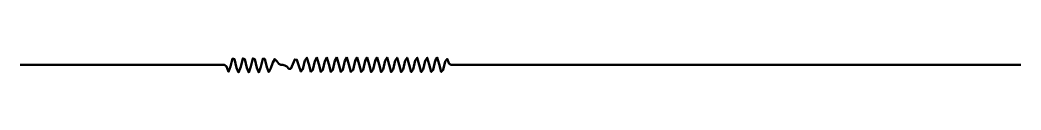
# Model space of a CAD drawing. Extents: x -47 to 452, y 172 to 669.
# Drawn here: x -47.1 to 451.9, y 352.3 to 359.7 of the extents above; entities that cross this region are included whole.
import ezdxf

# ---------------------------------------------------------------- set-up
doc = ezdxf.new("R2010")
doc.units = 0
doc.header["$MEASUREMENT"] = 0
doc.layers.add('Capa 1', color=7, linetype='Continuous', lineweight=0)

# ---------------------------------------------------------------- blocks, each defined once
blk = doc.blocks.new('Block_0')
at = {"layer": 'Capa 1', "color": 18, "lineweight": 50, "true_color": 0x000000}
blk.add_open_spline([(-47.14, 356.06), (-47.14, 356.06), (-46.14, 356.06), (-46.14, 356.06), (-46.14, 356.06), (-45.14, 356.06), (-45.14, 356.06), (-45.14, 356.06), (-44.14, 356.06), (-44.14, 356.06), (-44.14, 356.06), (-43.14, 356.06), (-43.14, 356.06), (-43.14, 356.06), (-42.14, 356.06), (-42.14, 356.06), (-42.14, 356.06), (-41.14, 356.06), (-41.14, 356.06), (-41.14, 356.06), (-40.14, 356.06), (-40.14, 356.06), (-40.14, 356.06), (-39.14, 356.06), (-39.14, 356.06), (-39.14, 356.06), (-38.14, 356.06), (-38.14, 356.06), (-38.14, 356.06), (-37.14, 356.06), (-37.14, 356.06), (-37.14, 356.06), (-36.14, 356.06), (-36.14, 356.06), (-36.14, 356.06), (-35.14, 356.06), (-35.14, 356.06), (-35.14, 356.06), (-34.14, 356.06), (-34.14, 356.06), (-34.14, 356.06), (-33.14, 356.06), (-33.14, 356.06), (-33.14, 356.06), (-32.14, 356.06), (-32.14, 356.06), (-32.14, 356.06), (-31.14, 356.06), (-31.14, 356.06), (-31.14, 356.06), (-30.14, 356.06), (-30.14, 356.06), (-30.14, 356.06), (-29.14, 356.06), (-29.14, 356.06), (-29.14, 356.06), (-28.14, 356.06), (-28.14, 356.06), (-28.14, 356.06), (-27.14, 356.06), (-27.14, 356.06), (-27.14, 356.06), (-26.14, 356.06), (-26.14, 356.06), (-26.14, 356.06), (-25.14, 356.06), (-25.14, 356.06), (-25.14, 356.06), (-24.14, 356.06), (-24.14, 356.06), (-24.14, 356.06), (-23.14, 356.06), (-23.14, 356.06), (-23.14, 356.06), (-22.14, 356.06), (-22.14, 356.06), (-22.14, 356.06), (-21.14, 356.06), (-21.14, 356.06), (-21.14, 356.06), (-20.14, 356.06), (-20.14, 356.06), (-20.14, 356.06), (-19.14, 356.06), (-19.14, 356.06), (-19.14, 356.06), (-18.14, 356.06), (-18.14, 356.06), (-18.14, 356.06), (-17.14, 356.06), (-17.14, 356.06), (-17.14, 356.06), (-16.14, 356.06), (-16.14, 356.06), (-16.14, 356.06), (-15.14, 356.06), (-15.14, 356.06), (-15.14, 356.06), (-14.14, 356.06), (-14.14, 356.06), (-14.14, 356.06), (-13.14, 356.06), (-13.14, 356.06), (-13.14, 356.06), (-12.14, 356.06), (-12.14, 356.06), (-12.14, 356.06), (-11.14, 356.06), (-11.14, 356.06), (-11.14, 356.06), (-10.14, 356.06), (-10.14, 356.06), (-10.14, 356.06), (-9.14, 356.06), (-9.14, 356.06), (-9.14, 356.06), (-8.14, 356.06), (-8.14, 356.06), (-8.14, 356.06), (-7.14, 356.06), (-7.14, 356.06), (-7.14, 356.06), (-6.14, 356.06), (-6.14, 356.06), (-6.14, 356.06), (-5.14, 356.06), (-5.14, 356.06), (-5.14, 356.06), (-4.14, 356.06), (-4.14, 356.06), (-4.14, 356.06), (-3.14, 356.06), (-3.14, 356.06), (-3.14, 356.06), (-2.14, 356.06), (-2.14, 356.06), (-2.14, 356.06), (-1.14, 356.06), (-1.14, 356.06), (-1.14, 356.06), (-0.14, 356.06), (-0.14, 356.06), (-0.14, 356.06), (0.86, 356.06), (0.86, 356.06), (0.86, 356.06), (1.86, 356.06), (1.86, 356.06), (1.86, 356.06), (2.86, 356.06), (2.86, 356.06), (2.86, 356.06), (3.86, 356.06), (3.86, 356.06), (3.86, 356.06), (4.86, 356.06), (4.86, 356.06), (4.86, 356.06), (5.86, 356.06), (5.86, 356.06), (5.86, 356.06), (6.86, 356.06), (6.86, 356.06), (6.86, 356.06), (7.86, 356.06), (7.86, 356.06), (7.86, 356.06), (8.86, 356.06), (8.86, 356.06), (8.86, 356.06), (9.86, 356.06), (9.86, 356.06), (9.86, 356.06), (10.86, 356.06), (10.86, 356.06), (10.86, 356.06), (11.86, 356.06), (11.86, 356.06), (11.86, 356.06), (12.86, 356.06), (12.86, 356.06), (12.86, 356.06), (13.86, 356.06), (13.86, 356.06), (13.86, 356.06), (14.86, 356.06), (14.86, 356.06), (14.86, 356.06), (15.86, 356.06), (15.86, 356.06), (15.86, 356.06), (16.86, 356.06), (16.86, 356.06), (16.86, 356.06), (17.86, 356.06), (17.86, 356.06), (17.86, 356.06), (18.86, 356.06), (18.86, 356.06), (18.86, 356.06), (19.86, 356.06), (19.86, 356.06), (19.86, 356.06), (20.86, 356.06), (20.86, 356.06), (20.86, 356.06), (21.86, 356.06), (21.86, 356.06), (21.86, 356.06), (22.86, 356.06), (22.86, 356.06), (22.86, 356.06), (23.86, 356.06), (23.86, 356.06), (23.86, 356.06), (24.86, 356.06), (24.86, 356.06), (24.86, 356.06), (25.86, 356.06), (25.86, 356.06), (25.86, 356.06), (26.86, 356.06), (26.86, 356.06), (26.86, 356.06), (27.86, 356.06), (27.86, 356.06), (27.86, 356.06), (28.86, 356.06), (28.86, 356.06), (28.86, 356.06), (29.86, 356.06), (29.86, 356.06), (29.86, 356.06), (30.86, 356.06), (30.86, 356.06), (30.86, 356.06), (31.86, 356.06), (31.86, 356.06), (31.86, 356.06), (32.86, 356.06), (32.86, 356.06), (32.86, 356.06), (33.86, 356.06), (33.86, 356.06), (33.86, 356.06), (34.86, 356.06), (34.86, 356.06), (34.86, 356.06), (35.86, 356.06), (35.86, 356.06), (35.86, 356.06), (36.86, 356.06), (36.86, 356.06), (36.86, 356.06), (37.86, 356.06), (37.86, 356.06), (37.86, 356.06), (38.86, 356.06), (38.86, 356.06), (38.86, 356.06), (39.86, 356.06), (39.86, 356.06), (39.86, 356.06), (40.86, 356.06), (40.86, 356.06), (40.86, 356.06), (41.86, 356.06), (41.86, 356.06), (41.86, 356.06), (42.86, 356.06), (42.86, 356.06), (42.86, 356.06), (43.86, 356.06), (43.86, 356.06), (43.86, 356.06), (44.86, 356.06), (44.86, 356.06), (44.86, 356.06), (45.86, 356.06), (45.86, 356.06), (45.86, 356.06), (46.86, 356.06), (46.86, 356.06), (46.86, 356.06), (47.86, 356.06), (47.86, 356.06), (47.86, 356.06), (48.86, 356.06), (48.86, 356.06), (48.86, 356.06), (49.86, 356.06), (49.86, 356.06), (49.86, 356.06), (50.86, 356.06), (50.86, 356.06), (50.86, 356.06), (51.86, 356.06), (51.86, 356.06), (51.86, 356.06), (52.86, 356.06), (52.86, 356.06), (52.86, 356.06), (53.86, 356.06), (53.86, 356.06), (53.86, 356.06), (54.86, 356.06), (54.86, 356.06), (54.86, 356.06), (55.86, 355.27), (55.86, 355.27), (55.86, 355.27), (56.86, 352.66), (56.86, 352.66), (56.86, 352.66), (57.86, 355.23), (57.86, 355.23), (57.86, 355.23), (58.86, 359.23), (58.86, 359.23), (58.86, 359.23), (59.86, 358.93), (59.86, 358.93), (59.86, 358.93), (60.86, 354.66), (60.86, 354.66), (60.86, 354.66), (61.86, 352.29), (61.86, 352.29), (61.86, 352.29), (62.86, 355.15), (62.86, 355.15), (62.86, 355.15), (63.86, 359.27), (63.86, 359.27), (63.86, 359.27), (64.86, 358.94), (64.86, 358.94), (64.86, 358.94), (65.86, 354.62), (65.86, 354.62), (65.86, 354.62), (66.86, 352.3), (66.86, 352.3), (66.86, 352.3), (67.86, 355.19), (67.86, 355.19), (67.86, 355.19), (68.86, 359.29), (68.86, 359.29), (68.86, 359.29), (69.86, 358.92), (69.86, 358.92), (69.86, 358.92), (70.86, 354.65), (70.86, 354.65), (70.86, 354.65), (71.86, 352.3), (71.86, 352.3), (71.86, 352.3), (72.86, 355.14), (72.86, 355.14), (72.86, 355.14), (73.86, 359.13), (73.86, 359.13), (73.86, 359.13), (74.86, 359.02), (74.86, 359.02), (74.86, 359.02), (75.86, 354.87), (75.86, 354.87), (75.86, 354.87), (76.86, 352.5), (76.86, 352.5), (76.86, 352.5), (77.86, 354.36), (77.86, 354.36), (77.86, 354.36), (78.86, 357.33), (78.86, 357.33), (78.86, 357.33), (79.86, 358.98), (79.86, 358.98), (79.86, 358.98), (80.86, 358.01), (80.86, 358.01), (80.86, 358.01), (81.86, 356.6), (81.86, 356.6), (81.86, 356.6), (82.86, 356.17), (82.86, 356.17), (82.86, 356.17), (83.86, 356.03), (83.86, 356.03), (83.86, 356.03), (84.86, 355.75), (84.86, 355.75), (84.86, 355.75), (85.86, 355.22), (85.86, 355.22), (85.86, 355.22), (86.86, 354.13), (86.86, 354.13), (86.86, 354.13), (87.86, 354.06), (87.86, 354.06), (87.86, 354.06), (88.86, 356.44), (88.86, 356.44), (88.86, 356.44), (89.86, 358.8), (89.86, 358.8), (89.86, 358.8), (90.86, 358.63), (90.86, 358.63), (90.86, 358.63), (91.86, 355.6), (91.86, 355.6), (91.86, 355.6), (92.86, 352.75), (92.86, 352.75), (92.86, 352.75), (93.86, 353.89), (93.86, 353.89), (93.86, 353.89), (94.86, 358.21), (94.86, 358.21), (94.86, 358.21), (95.86, 359.63), (95.86, 359.63), (95.86, 359.63), (96.86, 356.38), (96.86, 356.38), (96.86, 356.38), (97.86, 352.65), (97.86, 352.65), (97.86, 352.65), (98.86, 353.55), (98.86, 353.55), (98.86, 353.55), (99.86, 357.97), (99.86, 357.97), (99.86, 357.97), (100.86, 359.75), (100.86, 359.75), (100.86, 359.75), (101.86, 356.41), (101.86, 356.41), (101.86, 356.41), (102.86, 352.59), (102.86, 352.59), (102.86, 352.59), (103.86, 353.57), (103.86, 353.57), (103.86, 353.57), (104.86, 358), (104.86, 358), (104.86, 358), (105.86, 359.74), (105.86, 359.74), (105.86, 359.74), (106.86, 356.38), (106.86, 356.38), (106.86, 356.38), (107.86, 352.58), (107.86, 352.58), (107.86, 352.58), (108.86, 353.6), (108.86, 353.6), (108.86, 353.6), (109.86, 358.04), (109.86, 358.04), (109.86, 358.04), (110.86, 359.73), (110.86, 359.73), (110.86, 359.73), (111.86, 356.34), (111.86, 356.34), (111.86, 356.34), (112.86, 352.56), (112.86, 352.56), (112.86, 352.56), (113.86, 353.63), (113.86, 353.63), (113.86, 353.63), (114.86, 358.07), (114.86, 358.07), (114.86, 358.07), (115.86, 359.72), (115.86, 359.72), (115.86, 359.72), (116.86, 356.3), (116.86, 356.3), (116.86, 356.3), (117.86, 352.55), (117.86, 352.55), (117.86, 352.55), (118.86, 353.66), (118.86, 353.66), (118.86, 353.66), (119.86, 358.1), (119.86, 358.1), (119.86, 358.1), (120.86, 359.71), (120.86, 359.71), (120.86, 359.71), (121.86, 356.26), (121.86, 356.26), (121.86, 356.26), (122.86, 352.53), (122.86, 352.53), (122.86, 352.53), (123.86, 353.69), (123.86, 353.69), (123.86, 353.69), (124.86, 358.13), (124.86, 358.13), (124.86, 358.13), (125.86, 359.7), (125.86, 359.7), (125.86, 359.7), (126.86, 356.22), (126.86, 356.22), (126.86, 356.22), (127.86, 352.52), (127.86, 352.52), (127.86, 352.52), (128.86, 353.72), (128.86, 353.72), (128.86, 353.72), (129.86, 358.16), (129.86, 358.16), (129.86, 358.16), (130.86, 359.69), (130.86, 359.69), (130.86, 359.69), (131.86, 356.19), (131.86, 356.19), (131.86, 356.19), (132.86, 352.51), (132.86, 352.51), (132.86, 352.51), (133.86, 353.75), (133.86, 353.75), (133.86, 353.75), (134.86, 358.2), (134.86, 358.2), (134.86, 358.2), (135.86, 359.68), (135.86, 359.68), (135.86, 359.68), (136.86, 356.15), (136.86, 356.15), (136.86, 356.15), (137.86, 352.49), (137.86, 352.49), (137.86, 352.49), (138.86, 353.78), (138.86, 353.78), (138.86, 353.78), (139.86, 358.23), (139.86, 358.23), (139.86, 358.23), (140.86, 359.67), (140.86, 359.67), (140.86, 359.67), (141.86, 356.11), (141.86, 356.11), (141.86, 356.11), (142.86, 352.48), (142.86, 352.48), (142.86, 352.48), (143.86, 353.81), (143.86, 353.81), (143.86, 353.81), (144.86, 358.26), (144.86, 358.26), (144.86, 358.26), (145.86, 359.66), (145.86, 359.66), (145.86, 359.66), (146.86, 356.07), (146.86, 356.07), (146.86, 356.07), (147.86, 352.47), (147.86, 352.47), (147.86, 352.47), (148.86, 353.84), (148.86, 353.84), (148.86, 353.84), (149.86, 358.29), (149.86, 358.29), (149.86, 358.29), (150.86, 359.64), (150.86, 359.64), (150.86, 359.64), (151.86, 356.03), (151.86, 356.03), (151.86, 356.03), (152.86, 352.46), (152.86, 352.46), (152.86, 352.46), (153.86, 353.85), (153.86, 353.85), (153.86, 353.85), (154.86, 358.13), (154.86, 358.13), (154.86, 358.13), (155.86, 359.63), (155.86, 359.63), (155.86, 359.63), (156.86, 356.31), (156.86, 356.31), (156.86, 356.31), (157.86, 352.55), (157.86, 352.55), (157.86, 352.55), (158.86, 353.65), (158.86, 353.65), (158.86, 353.65), (159.86, 358.06), (159.86, 358.06), (159.86, 358.06), (160.86, 359.7), (160.86, 359.7), (160.86, 359.7), (161.86, 356.36), (161.86, 356.36), (161.86, 356.36), (162.86, 352.61), (162.86, 352.61), (162.86, 352.61), (163.86, 353.57), (163.86, 353.57), (163.86, 353.57), (164.86, 357.81), (164.86, 357.81), (164.86, 357.81), (165.86, 359.03), (165.86, 359.03), (165.86, 359.03), (166.86, 356.64), (166.86, 356.64), (166.86, 356.64), (167.86, 356.06), (167.86, 356.06), (167.86, 356.06), (168.86, 356.06), (168.86, 356.06), (168.86, 356.06), (169.86, 356.06), (169.86, 356.06), (169.86, 356.06), (170.86, 356.06), (170.86, 356.06), (170.86, 356.06), (171.86, 356.06), (171.86, 356.06), (171.86, 356.06), (172.86, 356.06), (172.86, 356.06), (172.86, 356.06), (173.86, 356.06), (173.86, 356.06), (173.86, 356.06), (174.86, 356.06), (174.86, 356.06), (174.86, 356.06), (175.86, 356.06), (175.86, 356.06), (175.86, 356.06), (176.86, 356.06), (176.86, 356.06), (176.86, 356.06), (177.86, 356.06), (177.86, 356.06), (177.86, 356.06), (178.86, 356.06), (178.86, 356.06), (178.86, 356.06), (179.86, 356.06), (179.86, 356.06), (179.86, 356.06), (180.86, 356.06), (180.86, 356.06), (180.86, 356.06), (181.86, 356.06), (181.86, 356.06), (181.86, 356.06), (182.86, 356.06), (182.86, 356.06), (182.86, 356.06), (183.86, 356.06), (183.86, 356.06), (183.86, 356.06), (184.86, 356.06), (184.86, 356.06), (184.86, 356.06), (185.86, 356.06), (185.86, 356.06), (185.86, 356.06), (186.86, 356.06), (186.86, 356.06), (186.86, 356.06), (187.86, 356.06), (187.86, 356.06), (187.86, 356.06), (188.86, 356.06), (188.86, 356.06), (188.86, 356.06), (189.86, 356.06), (189.86, 356.06), (189.86, 356.06), (190.86, 356.06), (190.86, 356.06), (190.86, 356.06), (191.86, 356.06), (191.86, 356.06), (191.86, 356.06), (192.86, 356.06), (192.86, 356.06), (192.86, 356.06), (193.86, 356.06), (193.86, 356.06), (193.86, 356.06), (194.86, 356.06), (194.86, 356.06), (194.86, 356.06), (195.86, 356.06), (195.86, 356.06), (195.86, 356.06), (196.86, 356.06), (196.86, 356.06), (196.86, 356.06), (197.86, 356.06), (197.86, 356.06), (197.86, 356.06), (198.86, 356.06), (198.86, 356.06), (198.86, 356.06), (199.86, 356.06), (199.86, 356.06), (199.86, 356.06), (200.86, 356.06), (200.86, 356.06), (200.86, 356.06), (201.86, 356.06), (201.86, 356.06), (201.86, 356.06), (202.86, 356.06), (202.86, 356.06), (202.86, 356.06), (203.86, 356.06), (203.86, 356.06), (203.86, 356.06), (204.86, 356.06), (204.86, 356.06), (204.86, 356.06), (205.86, 356.06), (205.86, 356.06), (205.86, 356.06), (206.86, 356.06), (206.86, 356.06), (206.86, 356.06), (207.86, 356.06), (207.86, 356.06), (207.86, 356.06), (208.86, 356.06), (208.86, 356.06), (208.86, 356.06), (209.86, 356.06), (209.86, 356.06), (209.86, 356.06), (210.86, 356.06), (210.86, 356.06), (210.86, 356.06), (211.86, 356.06), (211.86, 356.06), (211.86, 356.06), (212.86, 356.06), (212.86, 356.06), (212.86, 356.06), (213.86, 356.06), (213.86, 356.06), (213.86, 356.06), (214.86, 356.06), (214.86, 356.06), (214.86, 356.06), (215.86, 356.06), (215.86, 356.06), (215.86, 356.06), (216.86, 356.06), (216.86, 356.06), (216.86, 356.06), (217.86, 356.06), (217.86, 356.06), (217.86, 356.06), (218.86, 356.06), (218.86, 356.06), (218.86, 356.06), (219.86, 356.06), (219.86, 356.06), (219.86, 356.06), (220.86, 356.06), (220.86, 356.06), (220.86, 356.06), (221.86, 356.06), (221.86, 356.06), (221.86, 356.06), (222.86, 356.06), (222.86, 356.06), (222.86, 356.06), (223.86, 356.06), (223.86, 356.06), (223.86, 356.06), (224.86, 356.06), (224.86, 356.06), (224.86, 356.06), (225.86, 356.06), (225.86, 356.06), (225.86, 356.06), (226.86, 356.06), (226.86, 356.06), (226.86, 356.06), (227.86, 356.06), (227.86, 356.06), (227.86, 356.06), (228.86, 356.06), (228.86, 356.06), (228.86, 356.06), (229.86, 356.06), (229.86, 356.06), (229.86, 356.06), (230.86, 356.06), (230.86, 356.06), (230.86, 356.06), (231.86, 356.06), (231.86, 356.06), (231.86, 356.06), (232.86, 356.06), (232.86, 356.06), (232.86, 356.06), (233.86, 356.06), (233.86, 356.06), (233.86, 356.06), (234.86, 356.06), (234.86, 356.06), (234.86, 356.06), (235.86, 356.06), (235.86, 356.06), (235.86, 356.06), (236.86, 356.06), (236.86, 356.06), (236.86, 356.06), (237.86, 356.06), (237.86, 356.06), (237.86, 356.06), (238.86, 356.06), (238.86, 356.06), (238.86, 356.06), (239.86, 356.06), (239.86, 356.06), (239.86, 356.06), (240.86, 356.06), (240.86, 356.06), (240.86, 356.06), (241.86, 356.06), (241.86, 356.06), (241.86, 356.06), (242.86, 356.06), (242.86, 356.06), (242.86, 356.06), (243.86, 356.06), (243.86, 356.06), (243.86, 356.06), (244.86, 356.06), (244.86, 356.06), (244.86, 356.06), (245.86, 356.06), (245.86, 356.06), (245.86, 356.06), (246.86, 356.06), (246.86, 356.06), (246.86, 356.06), (247.86, 356.06), (247.86, 356.06), (247.86, 356.06), (248.86, 356.06), (248.86, 356.06), (248.86, 356.06), (249.86, 356.06), (249.86, 356.06), (249.86, 356.06), (250.86, 356.06), (250.86, 356.06), (250.86, 356.06), (251.86, 356.06), (251.86, 356.06), (251.86, 356.06), (252.86, 356.06), (252.86, 356.06), (252.86, 356.06), (253.86, 356.06), (253.86, 356.06), (253.86, 356.06), (254.86, 356.06), (254.86, 356.06), (254.86, 356.06), (255.86, 356.06), (255.86, 356.06), (255.86, 356.06), (256.86, 356.06), (256.86, 356.06), (256.86, 356.06), (257.86, 356.06), (257.86, 356.06), (257.86, 356.06), (258.86, 356.06), (258.86, 356.06), (258.86, 356.06), (259.86, 356.06), (259.86, 356.06), (259.86, 356.06), (260.86, 356.06), (260.86, 356.06), (260.86, 356.06), (261.86, 356.06), (261.86, 356.06), (261.86, 356.06), (262.86, 356.06), (262.86, 356.06), (262.86, 356.06), (263.86, 356.06), (263.86, 356.06), (263.86, 356.06), (264.86, 356.06), (264.86, 356.06), (264.86, 356.06), (265.86, 356.06), (265.86, 356.06), (265.86, 356.06), (266.86, 356.06), (266.86, 356.06), (266.86, 356.06), (267.86, 356.06), (267.86, 356.06), (267.86, 356.06), (268.86, 356.06), (268.86, 356.06), (268.86, 356.06), (269.86, 356.06), (269.86, 356.06), (269.86, 356.06), (270.86, 356.06), (270.86, 356.06), (270.86, 356.06), (271.86, 356.06), (271.86, 356.06), (271.86, 356.06), (272.86, 356.06), (272.86, 356.06), (272.86, 356.06), (273.86, 356.06), (273.86, 356.06), (273.86, 356.06), (274.86, 356.06), (274.86, 356.06), (274.86, 356.06), (275.86, 356.06), (275.86, 356.06), (275.86, 356.06), (276.86, 356.06), (276.86, 356.06), (276.86, 356.06), (277.86, 356.06), (277.86, 356.06), (277.86, 356.06), (278.86, 356.06), (278.86, 356.06), (278.86, 356.06), (279.86, 356.06), (279.86, 356.06), (279.86, 356.06), (280.86, 356.06), (280.86, 356.06), (280.86, 356.06), (281.86, 356.06), (281.86, 356.06), (281.86, 356.06), (282.86, 356.06), (282.86, 356.06), (282.86, 356.06), (283.86, 356.06), (283.86, 356.06), (283.86, 356.06), (284.86, 356.06), (284.86, 356.06), (284.86, 356.06), (285.86, 356.06), (285.86, 356.06), (285.86, 356.06), (286.86, 356.06), (286.86, 356.06), (286.86, 356.06), (287.86, 356.06), (287.86, 356.06), (287.86, 356.06), (288.86, 356.06), (288.86, 356.06), (288.86, 356.06), (289.86, 356.06), (289.86, 356.06), (289.86, 356.06), (290.86, 356.06), (290.86, 356.06), (290.86, 356.06), (291.86, 356.06), (291.86, 356.06), (291.86, 356.06), (292.86, 356.06), (292.86, 356.06), (292.86, 356.06), (293.86, 356.06), (293.86, 356.06), (293.86, 356.06), (294.86, 356.06), (294.86, 356.06), (294.86, 356.06), (295.86, 356.06), (295.86, 356.06), (295.86, 356.06), (296.86, 356.06), (296.86, 356.06), (296.86, 356.06), (297.86, 356.06), (297.86, 356.06), (297.86, 356.06), (298.86, 356.06), (298.86, 356.06), (298.86, 356.06), (299.86, 356.06), (299.86, 356.06), (299.86, 356.06), (300.86, 356.06), (300.86, 356.06), (300.86, 356.06), (301.86, 356.06), (301.86, 356.06), (301.86, 356.06), (302.86, 356.06), (302.86, 356.06), (302.86, 356.06), (303.86, 356.06), (303.86, 356.06), (303.86, 356.06), (304.86, 356.06), (304.86, 356.06), (304.86, 356.06), (305.86, 356.06), (305.86, 356.06), (305.86, 356.06), (306.86, 356.06), (306.86, 356.06), (306.86, 356.06), (307.86, 356.06), (307.86, 356.06), (307.86, 356.06), (308.86, 356.06), (308.86, 356.06), (308.86, 356.06), (309.86, 356.06), (309.86, 356.06), (309.86, 356.06), (310.86, 356.06), (310.86, 356.06), (310.86, 356.06), (311.86, 356.06), (311.86, 356.06), (311.86, 356.06), (312.86, 356.06), (312.86, 356.06), (312.86, 356.06), (313.86, 356.06), (313.86, 356.06), (313.86, 356.06), (314.86, 356.06), (314.86, 356.06), (314.86, 356.06), (315.86, 356.06), (315.86, 356.06), (315.86, 356.06), (316.86, 356.06), (316.86, 356.06), (316.86, 356.06), (317.86, 356.06), (317.86, 356.06), (317.86, 356.06), (318.86, 356.06), (318.86, 356.06), (318.86, 356.06), (319.86, 356.06), (319.86, 356.06), (319.86, 356.06), (320.86, 356.06), (320.86, 356.06), (320.86, 356.06), (321.86, 356.06), (321.86, 356.06), (321.86, 356.06), (322.86, 356.06), (322.86, 356.06), (322.86, 356.06), (323.86, 356.06), (323.86, 356.06), (323.86, 356.06), (324.86, 356.06), (324.86, 356.06), (324.86, 356.06), (325.86, 356.06), (325.86, 356.06), (325.86, 356.06), (326.86, 356.06), (326.86, 356.06), (326.86, 356.06), (327.86, 356.06), (327.86, 356.06), (327.86, 356.06), (328.86, 356.06), (328.86, 356.06), (328.86, 356.06), (329.86, 356.06), (329.86, 356.06), (329.86, 356.06), (330.86, 356.06), (330.86, 356.06), (330.86, 356.06), (331.86, 356.06), (331.86, 356.06), (331.86, 356.06), (332.86, 356.06), (332.86, 356.06), (332.86, 356.06), (333.86, 356.06), (333.86, 356.06), (333.86, 356.06), (334.86, 356.06), (334.86, 356.06), (334.86, 356.06), (335.86, 356.06), (335.86, 356.06), (335.86, 356.06), (336.86, 356.06), (336.86, 356.06), (336.86, 356.06), (337.86, 356.06), (337.86, 356.06), (337.86, 356.06), (338.86, 356.06), (338.86, 356.06), (338.86, 356.06), (339.86, 356.06), (339.86, 356.06), (339.86, 356.06), (340.86, 356.06), (340.86, 356.06), (340.86, 356.06), (341.86, 356.06), (341.86, 356.06), (341.86, 356.06), (342.86, 356.06), (342.86, 356.06), (342.86, 356.06), (343.86, 356.06), (343.86, 356.06), (343.86, 356.06), (344.86, 356.06), (344.86, 356.06), (344.86, 356.06), (345.86, 356.06), (345.86, 356.06), (345.86, 356.06), (346.86, 356.06), (346.86, 356.06), (346.86, 356.06), (347.86, 356.06), (347.86, 356.06), (347.86, 356.06), (348.86, 356.06), (348.86, 356.06), (348.86, 356.06), (349.86, 356.06), (349.86, 356.06), (349.86, 356.06), (350.86, 356.06), (350.86, 356.06), (350.86, 356.06), (351.86, 356.06), (351.86, 356.06), (351.86, 356.06), (352.86, 356.06), (352.86, 356.06), (352.86, 356.06), (353.86, 356.06), (353.86, 356.06), (353.86, 356.06), (354.86, 356.06), (354.86, 356.06), (354.86, 356.06), (355.86, 356.06), (355.86, 356.06), (355.86, 356.06), (356.86, 356.06), (356.86, 356.06), (356.86, 356.06), (357.86, 356.06), (357.86, 356.06), (357.86, 356.06), (358.86, 356.06), (358.86, 356.06), (358.86, 356.06), (359.86, 356.06), (359.86, 356.06), (359.86, 356.06), (360.86, 356.06), (360.86, 356.06), (360.86, 356.06), (361.86, 356.06), (361.86, 356.06), (361.86, 356.06), (362.86, 356.06), (362.86, 356.06), (362.86, 356.06), (363.86, 356.06), (363.86, 356.06), (363.86, 356.06), (364.86, 356.06), (364.86, 356.06), (364.86, 356.06), (365.86, 356.06), (365.86, 356.06), (365.86, 356.06), (366.86, 356.06), (366.86, 356.06), (366.86, 356.06), (367.86, 356.06), (367.86, 356.06), (367.86, 356.06), (368.86, 356.06), (368.86, 356.06), (368.86, 356.06), (369.86, 356.06), (369.86, 356.06), (369.86, 356.06), (370.86, 356.06), (370.86, 356.06), (370.86, 356.06), (371.86, 356.06), (371.86, 356.06), (371.86, 356.06), (372.86, 356.06), (372.86, 356.06), (372.86, 356.06), (373.86, 356.06), (373.86, 356.06), (373.86, 356.06), (374.86, 356.06), (374.86, 356.06), (374.86, 356.06), (375.86, 356.06), (375.86, 356.06), (375.86, 356.06), (376.86, 356.06), (376.86, 356.06), (376.86, 356.06), (377.86, 356.06), (377.86, 356.06), (377.86, 356.06), (378.86, 356.06), (378.86, 356.06), (378.86, 356.06), (379.86, 356.06), (379.86, 356.06), (379.86, 356.06), (380.86, 356.06), (380.86, 356.06), (380.86, 356.06), (381.86, 356.06), (381.86, 356.06), (381.86, 356.06), (382.86, 356.06), (382.86, 356.06), (382.86, 356.06), (383.86, 356.06), (383.86, 356.06), (383.86, 356.06), (384.86, 356.06), (384.86, 356.06), (384.86, 356.06), (385.86, 356.06), (385.86, 356.06), (385.86, 356.06), (386.86, 356.06), (386.86, 356.06), (386.86, 356.06), (387.86, 356.06), (387.86, 356.06), (387.86, 356.06), (388.86, 356.06), (388.86, 356.06), (388.86, 356.06), (389.86, 356.06), (389.86, 356.06), (389.86, 356.06), (390.86, 356.06), (390.86, 356.06), (390.86, 356.06), (391.86, 356.06), (391.86, 356.06), (391.86, 356.06), (392.86, 356.06), (392.86, 356.06), (392.86, 356.06), (393.86, 356.06), (393.86, 356.06), (393.86, 356.06), (394.86, 356.06), (394.86, 356.06), (394.86, 356.06), (395.86, 356.06), (395.86, 356.06), (395.86, 356.06), (396.86, 356.06), (396.86, 356.06), (396.86, 356.06), (397.86, 356.06), (397.86, 356.06), (397.86, 356.06), (398.86, 356.06), (398.86, 356.06), (398.86, 356.06), (399.86, 356.06), (399.86, 356.06), (399.86, 356.06), (400.86, 356.06), (400.86, 356.06), (400.86, 356.06), (401.86, 356.06), (401.86, 356.06), (401.86, 356.06), (402.86, 356.06), (402.86, 356.06), (402.86, 356.06), (403.86, 356.06), (403.86, 356.06), (403.86, 356.06), (404.86, 356.06), (404.86, 356.06), (404.86, 356.06), (405.86, 356.06), (405.86, 356.06), (405.86, 356.06), (406.86, 356.06), (406.86, 356.06), (406.86, 356.06), (407.86, 356.06), (407.86, 356.06), (407.86, 356.06), (408.86, 356.06), (408.86, 356.06), (408.86, 356.06), (409.86, 356.06), (409.86, 356.06), (409.86, 356.06), (410.86, 356.06), (410.86, 356.06), (410.86, 356.06), (411.86, 356.06), (411.86, 356.06), (411.86, 356.06), (412.86, 356.06), (412.86, 356.06), (412.86, 356.06), (413.86, 356.06), (413.86, 356.06), (413.86, 356.06), (414.86, 356.06), (414.86, 356.06), (414.86, 356.06), (415.86, 356.06), (415.86, 356.06), (415.86, 356.06), (416.86, 356.06), (416.86, 356.06), (416.86, 356.06), (417.86, 356.06), (417.86, 356.06), (417.86, 356.06), (418.86, 356.06), (418.86, 356.06), (418.86, 356.06), (419.86, 356.06), (419.86, 356.06), (419.86, 356.06), (420.86, 356.06), (420.86, 356.06), (420.86, 356.06), (421.86, 356.06), (421.86, 356.06), (421.86, 356.06), (422.86, 356.06), (422.86, 356.06), (422.86, 356.06), (423.86, 356.06), (423.86, 356.06), (423.86, 356.06), (424.86, 356.06), (424.86, 356.06), (424.86, 356.06), (425.86, 356.06), (425.86, 356.06), (425.86, 356.06), (426.86, 356.06), (426.86, 356.06), (426.86, 356.06), (427.86, 356.06), (427.86, 356.06), (427.86, 356.06), (428.86, 356.06), (428.86, 356.06), (428.86, 356.06), (429.86, 356.06), (429.86, 356.06), (429.86, 356.06), (430.86, 356.06), (430.86, 356.06), (430.86, 356.06), (431.86, 356.06), (431.86, 356.06), (431.86, 356.06), (432.86, 356.06), (432.86, 356.06), (432.86, 356.06), (433.86, 356.06), (433.86, 356.06), (433.86, 356.06), (434.86, 356.06), (434.86, 356.06), (434.86, 356.06), (435.86, 356.06), (435.86, 356.06), (435.86, 356.06), (436.86, 356.06), (436.86, 356.06), (436.86, 356.06), (437.86, 356.06), (437.86, 356.06), (437.86, 356.06), (438.86, 356.06), (438.86, 356.06), (438.86, 356.06), (439.86, 356.06), (439.86, 356.06), (439.86, 356.06), (440.86, 356.06), (440.86, 356.06), (440.86, 356.06), (441.86, 356.06), (441.86, 356.06), (441.86, 356.06), (442.86, 356.06), (442.86, 356.06), (442.86, 356.06), (443.86, 356.06), (443.86, 356.06), (443.86, 356.06), (444.86, 356.06), (444.86, 356.06), (444.86, 356.06), (445.86, 356.06), (445.86, 356.06), (445.86, 356.06), (446.86, 356.06), (446.86, 356.06), (446.86, 356.06), (447.86, 356.06), (447.86, 356.06), (447.86, 356.06), (448.86, 356.06), (448.86, 356.06), (448.86, 356.06), (449.86, 356.06), (449.86, 356.06), (449.86, 356.06), (450.86, 356.06), (450.86, 356.06), (450.86, 356.06), (451.86, 356.06), (451.86, 356.06)], degree=3, knots=[0, 0, 0, 0, 1, 1, 1, 2, 2, 2, 3, 3, 3, 4, 4, 4, 5, 5, 5, 6, 6, 6, 7, 7, 7, 8, 8, 8, 9, 9, 9, 10, 10, 10, 11, 11, 11, 12, 12, 12, 13, 13, 13, 14, 14, 14, 15, 15, 15, 16, 16, 16, 17, 17, 17, 18, 18, 18, 19, 19, 19, 20, 20, 20, 21, 21, 21, 22, 22, 22, 23, 23, 23, 24, 24, 24, 25, 25, 25, 26, 26, 26, 27, 27, 27, 28, 28, 28, 29, 29, 29, 30, 30, 30, 31, 31, 31, 32, 32, 32, 33, 33, 33, 34, 34, 34, 35, 35, 35, 36, 36, 36, 37, 37, 37, 38, 38, 38, 39, 39, 39, 40, 40, 40, 41, 41, 41, 42, 42, 42, 43, 43, 43, 44, 44, 44, 45, 45, 45, 46, 46, 46, 47, 47, 47, 48, 48, 48, 49, 49, 49, 50, 50, 50, 51, 51, 51, 52, 52, 52, 53, 53, 53, 54, 54, 54, 55, 55, 55, 56, 56, 56, 57, 57, 57, 58, 58, 58, 59, 59, 59, 60, 60, 60, 61, 61, 61, 62, 62, 62, 63, 63, 63, 64, 64, 64, 65, 65, 65, 66, 66, 66, 67, 67, 67, 68, 68, 68, 69, 69, 69, 70, 70, 70, 71, 71, 71, 72, 72, 72, 73, 73, 73, 74, 74, 74, 75, 75, 75, 76, 76, 76, 77, 77, 77, 78, 78, 78, 79, 79, 79, 80, 80, 80, 81, 81, 81, 82, 82, 82, 83, 83, 83, 84, 84, 84, 85, 85, 85, 86, 86, 86, 87, 87, 87, 88, 88, 88, 89, 89, 89, 90, 90, 90, 91, 91, 91, 92, 92, 92, 93, 93, 93, 94, 94, 94, 95, 95, 95, 96, 96, 96, 97, 97, 97, 98, 98, 98, 99, 99, 99, 100, 100, 100, 101, 101, 101, 102, 102, 102, 103, 103, 103, 104, 104, 104, 105, 105, 105, 106, 106, 106, 107, 107, 107, 108, 108, 108, 109, 109, 109, 110, 110, 110, 111, 111, 111, 112, 112, 112, 113, 113, 113, 114, 114, 114, 115, 115, 115, 116, 116, 116, 117, 117, 117, 118, 118, 118, 119, 119, 119, 120, 120, 120, 121, 121, 121, 122, 122, 122, 123, 123, 123, 124, 124, 124, 125, 125, 125, 126, 126, 126, 127, 127, 127, 128, 128, 128, 129, 129, 129, 130, 130, 130, 131, 131, 131, 132, 132, 132, 133, 133, 133, 134, 134, 134, 135, 135, 135, 136, 136, 136, 137, 137, 137, 138, 138, 138, 139, 139, 139, 140, 140, 140, 141, 141, 141, 142, 142, 142, 143, 143, 143, 144, 144, 144, 145, 145, 145, 146, 146, 146, 147, 147, 147, 148, 148, 148, 149, 149, 149, 150, 150, 150, 151, 151, 151, 152, 152, 152, 153, 153, 153, 154, 154, 154, 155, 155, 155, 156, 156, 156, 157, 157, 157, 158, 158, 158, 159, 159, 159, 160, 160, 160, 161, 161, 161, 162, 162, 162, 163, 163, 163, 164, 164, 164, 165, 165, 165, 166, 166, 166, 167, 167, 167, 168, 168, 168, 169, 169, 169, 170, 170, 170, 171, 171, 171, 172, 172, 172, 173, 173, 173, 174, 174, 174, 175, 175, 175, 176, 176, 176, 177, 177, 177, 178, 178, 178, 179, 179, 179, 180, 180, 180, 181, 181, 181, 182, 182, 182, 183, 183, 183, 184, 184, 184, 185, 185, 185, 186, 186, 186, 187, 187, 187, 188, 188, 188, 189, 189, 189, 190, 190, 190, 191, 191, 191, 192, 192, 192, 193, 193, 193, 194, 194, 194, 195, 195, 195, 196, 196, 196, 197, 197, 197, 198, 198, 198, 199, 199, 199, 200, 200, 200, 201, 201, 201, 202, 202, 202, 203, 203, 203, 204, 204, 204, 205, 205, 205, 206, 206, 206, 207, 207, 207, 208, 208, 208, 209, 209, 209, 210, 210, 210, 211, 211, 211, 212, 212, 212, 213, 213, 213, 214, 214, 214, 215, 215, 215, 216, 216, 216, 217, 217, 217, 218, 218, 218, 219, 219, 219, 220, 220, 220, 221, 221, 221, 222, 222, 222, 223, 223, 223, 224, 224, 224, 225, 225, 225, 226, 226, 226, 227, 227, 227, 228, 228, 228, 229, 229, 229, 230, 230, 230, 231, 231, 231, 232, 232, 232, 233, 233, 233, 234, 234, 234, 235, 235, 235, 236, 236, 236, 237, 237, 237, 238, 238, 238, 239, 239, 239, 240, 240, 240, 241, 241, 241, 242, 242, 242, 243, 243, 243, 244, 244, 244, 245, 245, 245, 246, 246, 246, 247, 247, 247, 248, 248, 248, 249, 249, 249, 250, 250, 250, 251, 251, 251, 252, 252, 252, 253, 253, 253, 254, 254, 254, 255, 255, 255, 256, 256, 256, 257, 257, 257, 258, 258, 258, 259, 259, 259, 260, 260, 260, 261, 261, 261, 262, 262, 262, 263, 263, 263, 264, 264, 264, 265, 265, 265, 266, 266, 266, 267, 267, 267, 268, 268, 268, 269, 269, 269, 270, 270, 270, 271, 271, 271, 272, 272, 272, 273, 273, 273, 274, 274, 274, 275, 275, 275, 276, 276, 276, 277, 277, 277, 278, 278, 278, 279, 279, 279, 280, 280, 280, 281, 281, 281, 282, 282, 282, 283, 283, 283, 284, 284, 284, 285, 285, 285, 286, 286, 286, 287, 287, 287, 288, 288, 288, 289, 289, 289, 290, 290, 290, 291, 291, 291, 292, 292, 292, 293, 293, 293, 294, 294, 294, 295, 295, 295, 296, 296, 296, 297, 297, 297, 298, 298, 298, 299, 299, 299, 300, 300, 300, 301, 301, 301, 302, 302, 302, 303, 303, 303, 304, 304, 304, 305, 305, 305, 306, 306, 306, 307, 307, 307, 308, 308, 308, 309, 309, 309, 310, 310, 310, 311, 311, 311, 312, 312, 312, 313, 313, 313, 314, 314, 314, 315, 315, 315, 316, 316, 316, 317, 317, 317, 318, 318, 318, 319, 319, 319, 320, 320, 320, 321, 321, 321, 322, 322, 322, 323, 323, 323, 324, 324, 324, 325, 325, 325, 326, 326, 326, 327, 327, 327, 328, 328, 328, 329, 329, 329, 330, 330, 330, 331, 331, 331, 332, 332, 332, 333, 333, 333, 334, 334, 334, 335, 335, 335, 336, 336, 336, 337, 337, 337, 338, 338, 338, 339, 339, 339, 340, 340, 340, 341, 341, 341, 342, 342, 342, 343, 343, 343, 344, 344, 344, 345, 345, 345, 346, 346, 346, 347, 347, 347, 348, 348, 348, 349, 349, 349, 350, 350, 350, 351, 351, 351, 352, 352, 352, 353, 353, 353, 354, 354, 354, 355, 355, 355, 356, 356, 356, 357, 357, 357, 358, 358, 358, 359, 359, 359, 360, 360, 360, 361, 361, 361, 362, 362, 362, 363, 363, 363, 364, 364, 364, 365, 365, 365, 366, 366, 366, 367, 367, 367, 368, 368, 368, 369, 369, 369, 370, 370, 370, 371, 371, 371, 372, 372, 372, 373, 373, 373, 374, 374, 374, 375, 375, 375, 376, 376, 376, 377, 377, 377, 378, 378, 378, 379, 379, 379, 380, 380, 380, 381, 381, 381, 382, 382, 382, 383, 383, 383, 384, 384, 384, 385, 385, 385, 386, 386, 386, 387, 387, 387, 388, 388, 388, 389, 389, 389, 390, 390, 390, 391, 391, 391, 392, 392, 392, 393, 393, 393, 394, 394, 394, 395, 395, 395, 396, 396, 396, 397, 397, 397, 398, 398, 398, 399, 399, 399, 400, 400, 400, 401, 401, 401, 402, 402, 402, 403, 403, 403, 404, 404, 404, 405, 405, 405, 406, 406, 406, 407, 407, 407, 408, 408, 408, 409, 409, 409, 410, 410, 410, 411, 411, 411, 412, 412, 412, 413, 413, 413, 414, 414, 414, 415, 415, 415, 416, 416, 416, 417, 417, 417, 418, 418, 418, 419, 419, 419, 420, 420, 420, 421, 421, 421, 422, 422, 422, 423, 423, 423, 424, 424, 424, 425, 425, 425, 426, 426, 426, 427, 427, 427, 428, 428, 428, 429, 429, 429, 430, 430, 430, 431, 431, 431, 432, 432, 432, 433, 433, 433, 434, 434, 434, 435, 435, 435, 436, 436, 436, 437, 437, 437, 438, 438, 438, 439, 439, 439, 440, 440, 440, 441, 441, 441, 442, 442, 442, 443, 443, 443, 444, 444, 444, 445, 445, 445, 446, 446, 446, 447, 447, 447, 448, 448, 448, 449, 449, 449, 450, 450, 450, 451, 451, 451, 452, 452, 452, 453, 453, 453, 454, 454, 454, 455, 455, 455, 456, 456, 456, 457, 457, 457, 458, 458, 458, 459, 459, 459, 460, 460, 460, 461, 461, 461, 462, 462, 462, 463, 463, 463, 464, 464, 464, 465, 465, 465, 466, 466, 466, 467, 467, 467, 468, 468, 468, 469, 469, 469, 470, 470, 470, 471, 471, 471, 472, 472, 472, 473, 473, 473, 474, 474, 474, 475, 475, 475, 476, 476, 476, 477, 477, 477, 478, 478, 478, 479, 479, 479, 480, 480, 480, 481, 481, 481, 482, 482, 482, 483, 483, 483, 484, 484, 484, 485, 485, 485, 486, 486, 486, 487, 487, 487, 488, 488, 488, 489, 489, 489, 490, 490, 490, 491, 491, 491, 492, 492, 492, 493, 493, 493, 494, 494, 494, 495, 495, 495, 496, 496, 496, 497, 497, 497, 498, 498, 498, 499, 499, 499, 499], dxfattribs=at)

msp = doc.modelspace()

# ---------------------------------------------------------------- block references
at = {"layer": 'Capa 1'}
msp.add_blockref('Block_0', (0, 0), dxfattribs=at)

doc.saveas('drawing.dxf')
